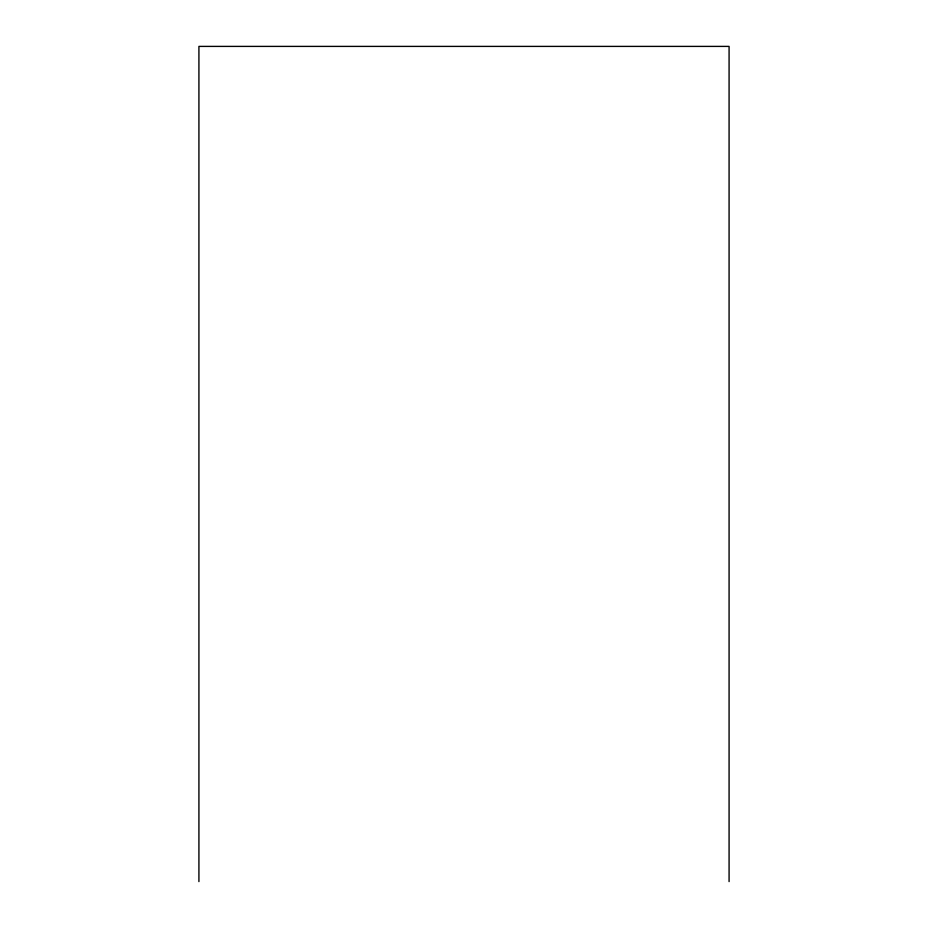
<?xml version="1.0" encoding="UTF-8"?>
<svg xmlns="http://www.w3.org/2000/svg" width="928" height="928" viewBox="0 0 928 928"><rect width="100%" height="100%" fill="white"/><g stroke="black" fill="none" stroke-linecap="round" stroke-linejoin="round"><path stroke-width="1.39" d="M729.083 881.6L729.083 46.4L198.917 46.4L198.917 881.6"/></g></svg>
